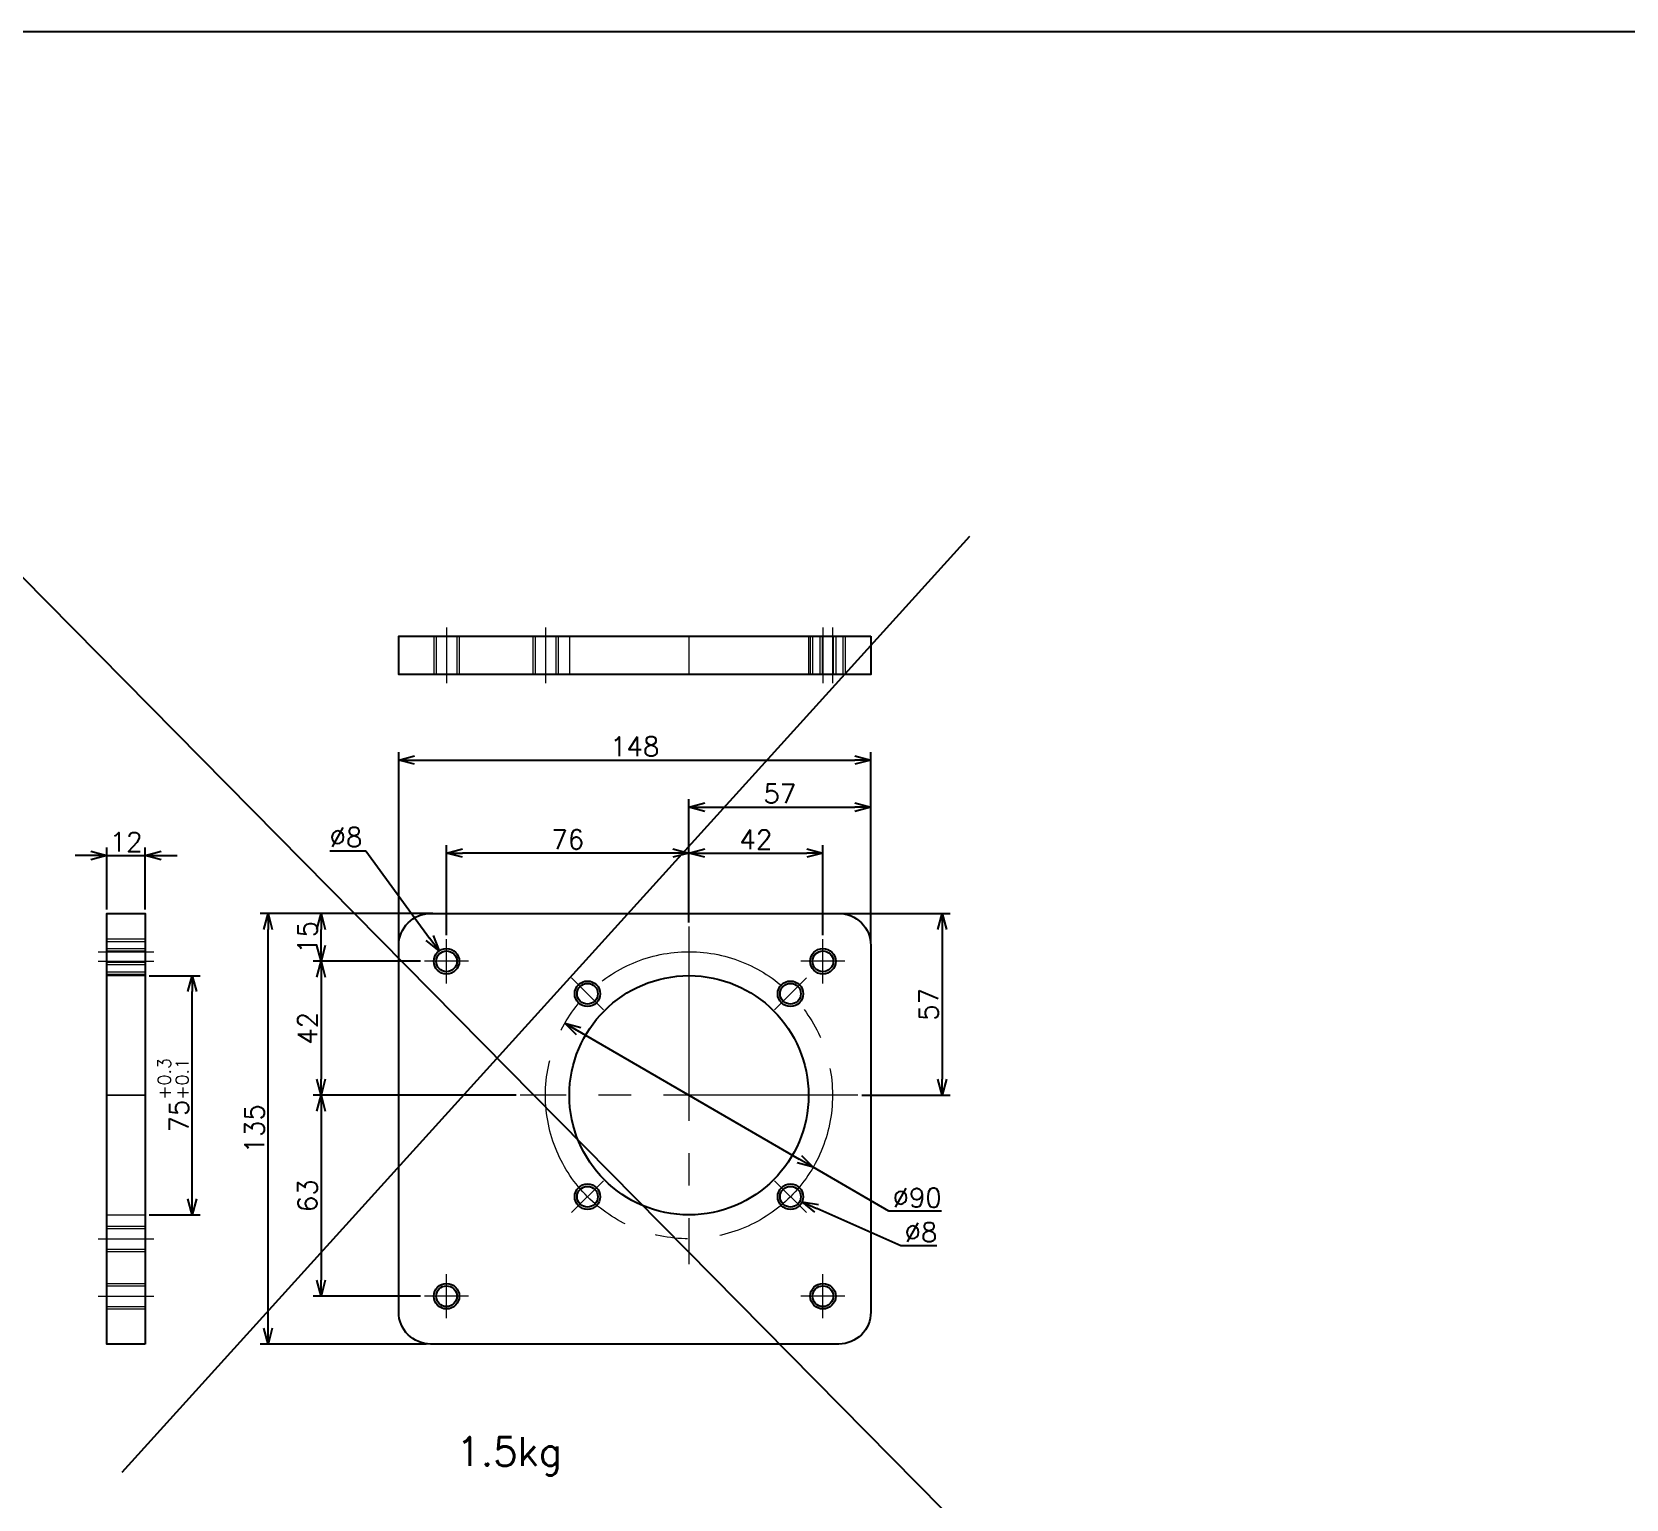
# Model space of a CAD drawing. Header units: millimetres. Extents: x 0 to 49006, y -7876 to 6995.
# Drawn here: x 10960 to 11459.8, y -6553.1 to -6093 of the extents above; entities that cross this region are included whole.
import ezdxf

# ---------------------------------------------------------------- set-up
doc = ezdxf.new("R2010")
doc.units = ezdxf.units.MM
doc.header["$LTSCALE"] = 3.2
doc.header["$PDMODE"] = 99
doc.header["$PDSIZE"] = 1
doc.linetypes.add('CENTER2', pattern=[28.575, 19.05, -3.175, 3.175, -3.175])
doc.linetypes.add('HIDDEN', pattern=[9.525, 6.35, -3.175])
for name, color, linetype, lineweight in [('04_HIDDEN', 2, 'HIDDEN', 13), ('05_CENTER', 4, 'CENTER2', 13), ('08_DIM', 3, 'Continuous', 13)]:
    doc.layers.add(name, color=color, linetype=linetype, lineweight=lineweight)
doc.layers.add('10_DRAFT', color=8, linetype='Continuous', lineweight=0, plot=False)
doc.styles.add('KSS_TXT', font='txt.shx', dxfattribs={"bigfont": 'extfont2.shx'})
doc.dimstyles.new('KSS_DIM', dxfattribs={"dimscale": 12, "dimtxt": 3, "dimasz": 2.5, "dimexe": 1.25, "dimexo": 0.625, "dimtad": 1, "dimdsep": 46, "dimtxsty": 'KSS_TXT', "dimblk": 'OPEN30', "dimcen": 0, "dimazin": 2, "dimtfac": 0.75, "dimtmove": 0, "dimatfit": 3, "dimldrblk": 'OPEN30', "dimfxl": 1.25, "dimtolj": 1, "dimarcsym": 0})
doc.dimstyles.new('KSS_DIM$3', dxfattribs={"dimscale": 12, "dimtxt": 3, "dimasz": 2.5, "dimexe": 1.25, "dimexo": 0.625, "dimtad": 1, "dimtih": 1, "dimtoh": 1, "dimdsep": 46, "dimtxsty": 'KSS_TXT', "dimblk": 'OPEN30', "dimcen": 0, "dimazin": 2, "dimtfac": 0.75, "dimtofl": 0, "dimtmove": 0, "dimatfit": 3, "dimldrblk": 'OPEN30', "dimfxl": 1.25, "dimtolj": 1, "dimarcsym": 0})

# ---------------------------------------------------------------- blocks, each defined once
blk = doc.blocks.new('_Open30')
at = {"color": 0, "linetype": 'ByBlock', "lineweight": -2}
for p, q in [((-1, 0.268), (0, 0)), ((0, 0), (-1, -0.268)), ((0, 0), (-1, 0))]:
    blk.add_line(p, q, dxfattribs=at)
blk = doc.blocks.new('*D544')
at = {"layer": '08_DIM', "color": 0, "lineweight": -2, "transparency": 16777216}
for p, q in [((10996.78, -6388.93), (11012.75, -6388.93)), ((11010.25, -6458.93), (11010.25, -6393.93)), ((10996.78, -6463.93), (11012.75, -6463.93))]:
    blk.add_line(p, q, dxfattribs=at)
at = {"layer": 'Defpoints', "color": 0, "transparency": 16777216}
for p in [(10995.53, -6388.93), (11010.25, -6388.93), (10995.53, -6463.93)]:
    blk.add_point(p, dxfattribs=at)
at = {"layer": '08_DIM', "color": 0, "lineweight": -2, "transparency": 16777216, "xscale": 5, "yscale": 5, "zscale": 5}
for p, rotation in [((11010.25, -6388.93), 90), ((11010.25, -6463.93), 270)]:
    blk.add_blockref('_Open30', p, dxfattribs=dict(at, rotation=rotation))
at = {"layer": '08_DIM', "color": 0, "transparency": 16777216, "insert": (11004.33, -6426.43), "char_height": 6, "attachment_point": 5, "rotation": 90, "style": 'KSS_TXT'}
blk.add_mtext('75{\\H4.000000;\\S+0.3^ +0.1;}', dxfattribs=at)
blk = doc.blocks.new('A$C069235CC_1_1')
at = {"color": 0}
blk.add_lwpolyline([(0, -78), (-12, -78), (-12, 57), (0, 57)], close=True, dxfattribs=at)
at = {"layer": '04_HIDDEN', "color": 252}
for p, q in [((-12, 49), (0, 49)), ((-12, 48.25), (0, 48.25)), ((-12, 41.75), (0, 41.75)), ((-12, 41), (0, 41)), ((-12, -41), (0, -41)), ((-12, -41.75), (0, -41.75)), ((-12, -48.25), (0, -48.25)), ((-12, -49), (0, -49))]:
    blk.add_line(p, q, dxfattribs=at)
at = {"layer": '04_HIDDEN'}
for p, q in [((-12, 46), (0, 46)), ((-12, 45.25), (0, 45.25)), ((-12, 38.75), (0, 38.75)), ((-12, 38), (0, 38)), ((-12, -59), (0, -59)), ((-12, -59.75), (0, -59.75)), ((-12, -66.25), (0, -66.25)), ((-12, -67), (0, -67))]:
    blk.add_line(p, q, dxfattribs=at)
at = {"layer": '04_HIDDEN', "color": 9}
for p, q in [((-12, 37.5), (0, 37.5)), ((-12, -37.5), (0, -37.5))]:
    blk.add_line(p, q, dxfattribs=at)
at = {"layer": '05_CENTER', "color": 252}
for p, q in [((-14.71, 45), (2.71, 45)), ((-14.71, -45), (2.71, -45))]:
    blk.add_line(p, q, dxfattribs=at)
at = {"layer": '05_CENTER'}
for p, q in [((-14.71, 42), (2.71, 42)), ((-14.71, -63), (2.71, -63))]:
    blk.add_line(p, q, dxfattribs=at)
at = {"layer": '10_DRAFT'}
for p, q in [((0, 0), (-12, 0)), ((-12, 0), (0, 0))]:
    blk.add_line(p, q, dxfattribs=at)
blk = doc.blocks.new('*D688')
at = {"layer": '08_DIM', "color": 0, "lineweight": -2, "transparency": 16777216}
for p, q in [((11166.01, -6372.23), (11166.01, -6347.97)), ((11171.01, -6350.47), (11203.01, -6350.47)), ((11208.01, -6376.25), (11208.01, -6347.97))]:
    blk.add_line(p, q, dxfattribs=at)
at = {"layer": 'Defpoints', "color": 0, "transparency": 16777216}
for p in [(11208.01, -6350.47), (11166.01, -6373.48), (11208.01, -6377.5)]:
    blk.add_point(p, dxfattribs=at)
at = {"layer": '08_DIM', "color": 0, "lineweight": -2, "transparency": 16777216, "xscale": 5, "yscale": 5, "zscale": 5, "rotation": 180}
blk.add_blockref('_Open30', (11166.01, -6350.47), dxfattribs=at)
at = {"layer": '08_DIM', "color": 0, "lineweight": -2, "transparency": 16777216, "xscale": 5, "yscale": 5, "zscale": 5}
blk.add_blockref('_Open30', (11208.01, -6350.47), dxfattribs=at)
at = {"layer": '08_DIM', "color": 0, "transparency": 16777216, "insert": (11187.01, -6346.22), "char_height": 6, "attachment_point": 5, "style": 'KSS_TXT'}
blk.add_mtext('\\A1;42', dxfattribs=at)
blk = doc.blocks.new('*D689')
at = {"layer": '08_DIM', "color": 0, "lineweight": -2, "transparency": 16777216}
for p, q in [((11090.01, -6376.25), (11090.01, -6347.97)), ((11161.01, -6350.47), (11095.01, -6350.47)), ((11166.01, -6372.23), (11166.01, -6347.97))]:
    blk.add_line(p, q, dxfattribs=at)
at = {"layer": 'Defpoints', "color": 0, "transparency": 16777216}
for p in [(11090.01, -6350.47), (11090.01, -6377.5), (11166.01, -6373.48)]:
    blk.add_point(p, dxfattribs=at)
at = {"layer": '08_DIM', "color": 0, "lineweight": -2, "transparency": 16777216, "xscale": 5, "yscale": 5, "zscale": 5, "rotation": 180}
blk.add_blockref('_Open30', (11090.01, -6350.47), dxfattribs=at)
at = {"layer": '08_DIM', "color": 0, "lineweight": -2, "transparency": 16777216, "xscale": 5, "yscale": 5, "zscale": 5}
blk.add_blockref('_Open30', (11166.01, -6350.47), dxfattribs=at)
at = {"layer": '08_DIM', "color": 0, "transparency": 16777216, "insert": (11128.01, -6346.22), "char_height": 6, "attachment_point": 5, "style": 'KSS_TXT'}
blk.add_mtext('\\A1;76', dxfattribs=at)
blk = doc.blocks.new('*D690')
at = {"layer": '08_DIM', "color": 0, "lineweight": -2, "transparency": 16777216}
for p, q in [((11166.01, -6372.23), (11166.01, -6333.62)), ((11171.01, -6336.12), (11218.01, -6336.12)), ((11223.01, -6378.18), (11223.01, -6333.62))]:
    blk.add_line(p, q, dxfattribs=at)
at = {"layer": 'Defpoints', "color": 0, "transparency": 16777216}
for p in [(11223.01, -6336.12), (11166.01, -6373.48), (11223.01, -6379.43)]:
    blk.add_point(p, dxfattribs=at)
at = {"layer": '08_DIM', "color": 0, "lineweight": -2, "transparency": 16777216, "xscale": 5, "yscale": 5, "zscale": 5, "rotation": 180}
blk.add_blockref('_Open30', (11166.01, -6336.12), dxfattribs=at)
at = {"layer": '08_DIM', "color": 0, "lineweight": -2, "transparency": 16777216, "xscale": 5, "yscale": 5, "zscale": 5}
blk.add_blockref('_Open30', (11223.01, -6336.12), dxfattribs=at)
at = {"layer": '08_DIM', "color": 0, "transparency": 16777216, "insert": (11194.51, -6331.86), "char_height": 6, "attachment_point": 5, "style": 'KSS_TXT'}
blk.add_mtext('\\A1;57', dxfattribs=at)
blk = doc.blocks.new('*D691')
at = {"layer": '08_DIM', "color": 0, "lineweight": -2, "transparency": 16777216}
for p, q in [((11085.76, -6369.43), (11048.16, -6369.43)), ((11050.66, -6379.43), (11050.66, -6374.43)), ((11081.84, -6384.43), (11048.16, -6384.43))]:
    blk.add_line(p, q, dxfattribs=at)
at = {"layer": 'Defpoints', "color": 0, "transparency": 16777216}
for p in [(11050.66, -6369.43), (11087.01, -6369.43), (11083.09, -6384.43)]:
    blk.add_point(p, dxfattribs=at)
at = {"layer": '08_DIM', "color": 0, "lineweight": -2, "transparency": 16777216, "xscale": 5, "yscale": 5, "zscale": 5}
for p, rotation in [((11050.66, -6369.43), 90), ((11050.66, -6384.43), 270)]:
    blk.add_blockref('_Open30', p, dxfattribs=dict(at, rotation=rotation))
at = {"layer": '08_DIM', "color": 0, "transparency": 16777216, "insert": (11046.41, -6376.93), "char_height": 6, "attachment_point": 5, "rotation": 90, "style": 'KSS_TXT'}
blk.add_mtext('\\A1;15', dxfattribs=at)
blk = doc.blocks.new('*D692')
at = {"layer": '08_DIM', "color": 0, "lineweight": -2, "transparency": 16777216}
for p, q in [((11081.84, -6384.43), (11048.16, -6384.43)), ((11050.66, -6389.43), (11050.66, -6421.43)), ((11111.81, -6426.43), (11048.16, -6426.43))]:
    blk.add_line(p, q, dxfattribs=at)
at = {"layer": 'Defpoints', "color": 0, "transparency": 16777216}
for p in [(11083.09, -6384.43), (11050.66, -6426.43), (11113.06, -6426.43)]:
    blk.add_point(p, dxfattribs=at)
at = {"layer": '08_DIM', "color": 0, "lineweight": -2, "transparency": 16777216, "xscale": 5, "yscale": 5, "zscale": 5}
for p, rotation in [((11050.66, -6384.43), 90), ((11050.66, -6426.43), 270)]:
    blk.add_blockref('_Open30', p, dxfattribs=dict(at, rotation=rotation))
at = {"layer": '08_DIM', "color": 0, "transparency": 16777216, "insert": (11046.41, -6405.43), "char_height": 6, "attachment_point": 5, "rotation": 90, "style": 'KSS_TXT'}
blk.add_mtext('\\A1;42', dxfattribs=at)
blk = doc.blocks.new('*D693')
at = {"layer": '08_DIM', "color": 0, "lineweight": -2, "transparency": 16777216}
for p, q in [((11111.81, -6426.43), (11048.16, -6426.43)), ((11050.66, -6431.43), (11050.66, -6484.43)), ((11081.84, -6489.43), (11048.16, -6489.43))]:
    blk.add_line(p, q, dxfattribs=at)
at = {"layer": 'Defpoints', "color": 0, "transparency": 16777216}
for p in [(11113.06, -6426.43), (11050.66, -6489.43), (11083.09, -6489.43)]:
    blk.add_point(p, dxfattribs=at)
at = {"layer": '08_DIM', "color": 0, "lineweight": -2, "transparency": 16777216, "xscale": 5, "yscale": 5, "zscale": 5}
for p, rotation in [((11050.66, -6426.43), 90), ((11050.66, -6489.43), 270)]:
    blk.add_blockref('_Open30', p, dxfattribs=dict(at, rotation=rotation))
at = {"layer": '08_DIM', "color": 0, "transparency": 16777216, "insert": (11046.41, -6457.93), "char_height": 6, "attachment_point": 5, "rotation": 90, "style": 'KSS_TXT'}
blk.add_mtext('\\A1;63', dxfattribs=at)
blk = doc.blocks.new('*D694')
at = {"layer": '08_DIM', "color": 0, "lineweight": -2, "transparency": 16777216}
for p, q in [((11083.76, -6369.43), (11031.54, -6369.43)), ((11034.04, -6499.43), (11034.04, -6374.43)), ((11083.76, -6504.43), (11031.54, -6504.43))]:
    blk.add_line(p, q, dxfattribs=at)
at = {"layer": 'Defpoints', "color": 0, "transparency": 16777216}
for p in [(11034.04, -6369.43), (11085.01, -6369.43), (11085.01, -6504.43)]:
    blk.add_point(p, dxfattribs=at)
at = {"layer": '08_DIM', "color": 0, "lineweight": -2, "transparency": 16777216, "xscale": 5, "yscale": 5, "zscale": 5}
for p, rotation in [((11034.04, -6369.43), 90), ((11034.04, -6504.43), 270)]:
    blk.add_blockref('_Open30', p, dxfattribs=dict(at, rotation=rotation))
at = {"layer": '08_DIM', "color": 0, "transparency": 16777216, "insert": (11029.79, -6436.93), "char_height": 6, "attachment_point": 5, "rotation": 90, "style": 'KSS_TXT'}
blk.add_mtext('\\A1;135', dxfattribs=at)
blk = doc.blocks.new('*D695')
at = {"layer": '08_DIM', "color": 0, "lineweight": -2, "transparency": 16777216}
for p, q in [((11075.01, -6378.18), (11075.01, -6318.81)), ((11080.01, -6321.31), (11218.01, -6321.31)), ((11223.01, -6378.18), (11223.01, -6318.81))]:
    blk.add_line(p, q, dxfattribs=at)
at = {"layer": 'Defpoints', "color": 0, "transparency": 16777216}
for p in [(11223.01, -6321.31), (11075.01, -6379.43), (11223.01, -6379.43)]:
    blk.add_point(p, dxfattribs=at)
at = {"layer": '08_DIM', "color": 0, "lineweight": -2, "transparency": 16777216, "xscale": 5, "yscale": 5, "zscale": 5, "rotation": 180}
blk.add_blockref('_Open30', (11075.01, -6321.31), dxfattribs=at)
at = {"layer": '08_DIM', "color": 0, "lineweight": -2, "transparency": 16777216, "xscale": 5, "yscale": 5, "zscale": 5}
blk.add_blockref('_Open30', (11223.01, -6321.31), dxfattribs=at)
at = {"layer": '08_DIM', "color": 0, "transparency": 16777216, "insert": (11149.01, -6317.06), "char_height": 6, "attachment_point": 5, "style": 'KSS_TXT'}
blk.add_mtext('\\A1;148', dxfattribs=at)
blk = doc.blocks.new('*D696')
at = {"layer": '08_DIM', "color": 0, "lineweight": -2, "transparency": 16777216}
for p, q in [((11214.26, -6369.43), (11247.92, -6369.43)), ((11245.42, -6374.43), (11245.42, -6421.43)), ((11220.21, -6426.43), (11247.92, -6426.43))]:
    blk.add_line(p, q, dxfattribs=at)
at = {"layer": 'Defpoints', "color": 0, "transparency": 16777216}
for p in [(11213.01, -6369.43), (11218.96, -6426.43), (11245.42, -6426.43)]:
    blk.add_point(p, dxfattribs=at)
at = {"layer": '08_DIM', "color": 0, "lineweight": -2, "transparency": 16777216, "xscale": 5, "yscale": 5, "zscale": 5}
for p, rotation in [((11245.42, -6369.43), 90), ((11245.42, -6426.43), 270)]:
    blk.add_blockref('_Open30', p, dxfattribs=dict(at, rotation=rotation))
at = {"layer": '08_DIM', "color": 0, "transparency": 16777216, "insert": (11241.17, -6397.93), "char_height": 6, "attachment_point": 5, "rotation": 90, "style": 'KSS_TXT'}
blk.add_mtext('\\A1;57', dxfattribs=at)
blk = doc.blocks.new('*D697')
at = {"layer": '08_DIM', "color": 0, "lineweight": -2, "transparency": 16777216}
for p, q in [((11127.09, -6403.84), (11200.61, -6446.5)), ((11228.69, -6462.8), (11204.93, -6449.01)), ((11245.19, -6462.8), (11228.69, -6462.8))]:
    blk.add_line(p, q, dxfattribs=at)
at = {"layer": 'Defpoints', "color": 0, "transparency": 16777216}
for p in [(11127.09, -6403.84), (11204.93, -6449.01)]:
    blk.add_point(p, dxfattribs=at)
at = {"layer": '08_DIM', "color": 0, "lineweight": -2, "transparency": 16777216, "xscale": 5, "yscale": 5, "zscale": 5}
for p, rotation in [((11127.09, -6403.84), 149.8713182780154), ((11204.93, -6449.01), 329.8713182780155)]:
    blk.add_blockref('_Open30', p, dxfattribs=dict(at, rotation=rotation))
at = {"layer": '08_DIM', "color": 0, "transparency": 16777216, "insert": (11237.56, -6458.55), "char_height": 6, "attachment_point": 5, "style": 'KSS_TXT'}
blk.add_mtext('\\A1;%%C90', dxfattribs=at)
blk = doc.blocks.new('*D698')
at = {"layer": '08_DIM', "color": 0, "lineweight": -2, "transparency": 16777216}
for p, q in [((11053.46, -6349.77), (11064.71, -6349.77)), ((11064.71, -6349.77), (11084.71, -6377.16))]:
    blk.add_line(p, q, dxfattribs=at)
at = {"layer": 'Defpoints', "color": 0, "transparency": 16777216}
for p in [(11087.65, -6381.19), (11092.37, -6387.66)]:
    blk.add_point(p, dxfattribs=at)
at = {"layer": '08_DIM', "color": 0, "lineweight": -2, "transparency": 16777216, "xscale": 5, "yscale": 5, "zscale": 5, "rotation": 306.1398533911469}
blk.add_blockref('_Open30', (11087.65, -6381.19), dxfattribs=at)
at = {"layer": '08_DIM', "color": 0, "transparency": 16777216, "insert": (11058.46, -6345.52), "char_height": 6, "attachment_point": 5, "style": 'KSS_TXT'}
blk.add_mtext('\\A1;%%C8', dxfattribs=at)
blk = doc.blocks.new('*D699')
at = {"layer": '08_DIM', "color": 0, "lineweight": -2, "transparency": 16777216}
for p, q in [((10978.53, -6351.24), (10973.53, -6351.24)), ((10983.53, -6368.18), (10983.53, -6348.74)), ((10983.53, -6351.24), (10995.53, -6351.24)), ((10995.53, -6368.18), (10995.53, -6348.74)), ((11000.53, -6351.24), (11005.53, -6351.24))]:
    blk.add_line(p, q, dxfattribs=at)
at = {"layer": 'Defpoints', "color": 0, "transparency": 16777216}
for p in [(10995.53, -6351.24), (10983.53, -6369.43), (10995.53, -6369.43)]:
    blk.add_point(p, dxfattribs=at)
at = {"layer": '08_DIM', "color": 0, "lineweight": -2, "transparency": 16777216, "xscale": 5, "yscale": 5, "zscale": 5}
blk.add_blockref('_Open30', (10983.53, -6351.24), dxfattribs=at)
at = {"layer": '08_DIM', "color": 0, "lineweight": -2, "transparency": 16777216, "xscale": 5, "yscale": 5, "zscale": 5, "rotation": 180}
blk.add_blockref('_Open30', (10995.53, -6351.24), dxfattribs=at)
at = {"layer": '08_DIM', "color": 0, "transparency": 16777216, "insert": (10989.53, -6346.99), "char_height": 6, "attachment_point": 5, "style": 'KSS_TXT'}
blk.add_mtext('\\A1;12', dxfattribs=at)
blk = doc.blocks.new('*D714')
at = {"layer": '08_DIM', "color": 0, "lineweight": -2, "transparency": 16777216}
for p, q in [((11232.49, -6473.63), (11206.06, -6461.9)), ((11243.74, -6473.63), (11232.49, -6473.63))]:
    blk.add_line(p, q, dxfattribs=at)
at = {"layer": 'Defpoints', "color": 0, "transparency": 16777216}
for p in [(11194.18, -6456.62), (11201.49, -6459.87)]:
    blk.add_point(p, dxfattribs=at)
at = {"layer": '08_DIM', "color": 0, "lineweight": -2, "transparency": 16777216, "xscale": 5, "yscale": 5, "zscale": 5, "rotation": 156.066977600117}
blk.add_blockref('_Open30', (11201.49, -6459.87), dxfattribs=at)
at = {"layer": '08_DIM', "color": 0, "transparency": 16777216, "insert": (11238.74, -6469.38), "char_height": 6, "attachment_point": 5, "style": 'KSS_TXT'}
blk.add_mtext('\\A1;%%C8', dxfattribs=at)
blk = doc.blocks.new('M8Tz_1_1')
at = {"color": 0}
for radius in [4, 3.25]:
    blk.add_circle((0, 0), radius, dxfattribs=at)
at = {"layer": '05_CENTER'}
for p, q in [((0, -6.92), (0, 6.92)), ((6.92, 0), (-6.92, 0))]:
    blk.add_line(p, q, dxfattribs=at)
blk = doc.blocks.new('A$C2E826B6D_1_1')
at = {"color": 0}
blk.add_lwpolyline([(-81, 57), (47, 57, -0.414214), (57, 47), (57, -68, -0.414214), (47, -78), (-81, -78, -0.414214), (-91, -68), (-91, 47, -0.414214)], format="xyb", close=True, dxfattribs=at)
for centre, radius in [((0, 0), 37.5), ((-31.82, 31.82), 4), ((-31.82, 31.82), 3.25), ((31.82, 31.82), 4), ((31.82, 31.82), 3.25), ((-31.82, -31.82), 4), ((-31.82, -31.82), 3.25), ((31.82, -31.82), 4), ((31.82, -31.82), 3.25)]:
    blk.add_circle(centre, radius, dxfattribs=at)
at = {"layer": '05_CENTER'}
for p, q in [((0, 52.95), (0, -52.95)), ((-36.81, 36.81), (-26.83, 26.83)), ((36.81, 36.81), (26.83, 26.83)), ((52.95, 0), (-52.95, 0)), ((-36.81, -36.81), (-26.83, -26.83)), ((36.81, -36.81), (26.83, -26.83))]:
    blk.add_line(p, q, dxfattribs=at)
blk.add_circle((0, 0), 45, dxfattribs=at)
for p in [(-76, 42), (42, 42), (-76, -63), (42, -63)]:
    blk.add_blockref('M8Tz_1_1', p)
blk = doc.blocks.new('A$C5D443E21_1_1')
at = {"color": 0}
blk.add_lwpolyline([(57, 12), (57, 0), (-91, 0), (-91, 12)], close=True, dxfattribs=at)
at = {"layer": '04_HIDDEN'}
for p, q in [((-80, 12), (-80, 0)), ((-79.25, 12), (-79.25, 0)), ((-72.75, 12), (-72.75, 0)), ((-72, 12), (-72, 0)), ((38, 12), (38, 0)), ((38.75, 12), (38.75, 0)), ((45.25, 12), (45.25, 0)), ((46, 12), (46, 0))]:
    blk.add_line(p, q, dxfattribs=at)
at = {"layer": '04_HIDDEN', "color": 252}
for p, q in [((-49, 12), (-49, 0)), ((-48.25, 12), (-48.25, 0)), ((-41.75, 12), (-41.75, 0)), ((-41, 12), (-41, 0)), ((41, 12), (41, 0)), ((41.75, 12), (41.75, 0)), ((48.25, 12), (48.25, 0)), ((49, 12), (49, 0))]:
    blk.add_line(p, q, dxfattribs=at)
at = {"layer": '04_HIDDEN', "color": 9}
for p, q in [((-37.5, 12), (-37.5, 0)), ((37.5, 12), (37.5, 0))]:
    blk.add_line(p, q, dxfattribs=at)
at = {"layer": '05_CENTER'}
for p, q in [((-76, 14.71), (-76, -2.71)), ((42, 14.71), (42, -2.71))]:
    blk.add_line(p, q, dxfattribs=at)
at = {"layer": '05_CENTER', "color": 252}
for p, q in [((-45, 14.71), (-45, -2.71)), ((45, 14.71), (45, -2.71))]:
    blk.add_line(p, q, dxfattribs=at)
at = {"layer": '10_DRAFT'}
blk.add_line((0, 12), (0, 0), dxfattribs=at)

msp = doc.modelspace()

# ---------------------------------------------------------------- linework, layer by layer
at = {"color": 1}
msp.add_line((10788.259, -6093.001), (12330.317, -7655.14), dxfattribs=at)
at = {"color": 3}
msp.add_line((11253.964, -6251.256), (10988.153, -6544.749), dxfattribs=at)
at = {"color": 1}
msp.add_lwpolyline([(10788.259, -7655.14), (12330.317, -7655.14), (12330.317, -6093.001), (10788.259, -6093.001)], close=True, dxfattribs=at)

# ---------------------------------------------------------------- block references
for name, p in [('A$C5D443E21_1_1', (11166.014, -6294.508)), ('A$C069235CC_1_1', (10995.535, -6426.425)), ('A$C2E826B6D_1_1', (11166.014, -6426.425))]:
    msp.add_blockref(name, p)

# ---------------------------------------------------------------- texts
at = {"color": 1, "style": 'KSS_TXT'}
msp.add_text('1.5kg', height=9, dxfattribs=at).set_placement((11093.047, -6542.607))

# ---------------------------------------------------------------- dimensions: what is measured, and where the dimension line sits
at = {"layer": '08_DIM'}
for base, p1, p2, angle, override, picture, middle in [((11223.014, -6321.315), (11075.014, -6379.425), (11223.014, -6379.425), 180, {"dimscale": 2, "dimarcsym": 1}, '*D695', (11149.014, -6317.065)), ((11223.014, -6336.115), (11166.014, -6373.475), (11223.014, -6379.425), 180, {"dimscale": 2, "dimarcsym": 1}, '*D690', (11194.514, -6331.861)), ((11090.014, -6350.469), (11166.014, -6373.475), (11090.014, -6377.502), 180, {"dimscale": 2, "dimarcsym": 1}, '*D689', (11128.014, -6346.219)), ((11208.014, -6350.469), (11166.014, -6373.475), (11208.014, -6377.502), 180, {"dimscale": 2, "dimarcsym": 1}, '*D688', (11187.014, -6346.219)), ((10995.535, -6351.24), (10983.535, -6369.425), (10995.535, -6369.425), 180, {"dimscale": 2, "dimarcsym": 1}, '*D699', (10989.535, -6346.99)), ((11034.04, -6369.425), (11085.014, -6504.425), (11085.014, -6369.425), 90, {"dimscale": 2, "dimarcsym": 1}, '*D694', (11029.786, -6436.925)), ((11050.662, -6369.425), (11083.09, -6384.425), (11087.014, -6369.425), 90, {"dimscale": 2, "dimarcsym": 1}, '*D691', (11046.408, -6376.925)), ((11245.42, -6426.425), (11213.014, -6369.425), (11218.964, -6426.425), 90, {"dimscale": 2, "dimarcsym": 1}, '*D696', (11241.166, -6397.925)), ((11050.662, -6426.425), (11083.09, -6384.425), (11113.063, -6426.425), 90, {"dimscale": 2, "dimarcsym": 1}, '*D692', (11046.412, -6405.425)), ((11010.247, -6388.925), (10995.535, -6463.925), (10995.535, -6388.925), 90, {"dimscale": 2, "dimpost": '', "dimtol": 1, "dimlim": 0, "dimtp": 0.3, "dimtm": -0.1, "dimtfac": 0.666667, "dimtdec": 2, "dimtolj": 0, "dimtzin": 8, "dimarcsym": 1}, '*D544', (11004.33, -6426.425)), ((11050.662, -6489.425), (11113.063, -6426.425), (11083.09, -6489.425), 90, {"dimscale": 2, "dimarcsym": 1}, '*D693', (11046.412, -6457.925))]:
    dim = msp.add_linear_dim(base=base, p1=p1, p2=p2, angle=angle, dimstyle='KSS_DIM', override=override, dxfattribs=at)
    dim.commit()
    dim.dimension.update_dxf_attribs({"geometry": picture, "text_midpoint": middle})
for p1, p2, override, picture, middle in [((11092.373, -6387.656), (11087.654, -6381.195), {"dimscale": 2, "dimpost": '%%C<>', "dimarcsym": 1}, '*D698', (11058.457, -6349.772)), ((11127.093, -6403.838), (11204.934, -6449.013), {"dimscale": 2, "dimpost": '%%C<>', "dimtix": 1, "dimatfit": 2, "dimarcsym": 1}, '*D697', (11237.563, -6462.797)), ((11194.177, -6456.622), (11201.489, -6459.868), {"dimscale": 2, "dimpost": '%%C<>', "dimarcsym": 1}, '*D714', (11238.743, -6473.628))]:
    dim = msp.add_diameter_dim_2p(p1=p1, p2=p2, dimstyle='KSS_DIM$3', override=override, dxfattribs=at)
    dim.commit()
    dim.dimension.update_dxf_attribs({"geometry": picture, "text_midpoint": middle, "dimtype": 163})

doc.saveas('drawing.dxf')
